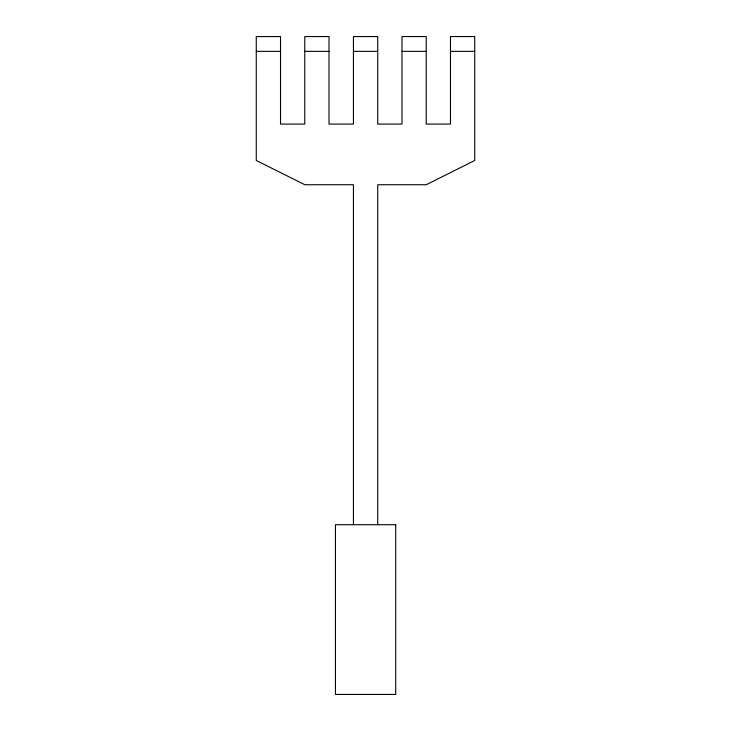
<?xml version="1.0" encoding="UTF-8"?>
<svg xmlns="http://www.w3.org/2000/svg" width="731" height="731" viewBox="0 0 731 731"><rect width="100%" height="100%" fill="white"/><g stroke="black" fill="none" stroke-linecap="round" stroke-linejoin="round"><path stroke-width="1.1" d="M256.27 51.344L280.521 51.344M304.772 51.344L329.014 51.362M353.438 51.344L377.735 51.362M401.986 51.344L426.228 51.362M450.479 51.344L474.73 51.362M377.735 524.703L377.735 184.733L426.228 184.733L474.73 160.482L474.73 36.55L450.479 36.55L450.479 124.087L426.228 124.087L426.228 36.55L401.986 36.55L401.986 124.087L377.735 124.087L377.735 36.55L353.438 36.577L353.438 124.087L329.014 124.087L329.014 36.55L304.772 36.577L304.772 124.087L280.521 124.087L280.521 36.55L256.27 36.577L256.27 160.482L304.854 184.733L353.438 184.733L353.438 524.703M395.709 524.703L335.456 524.703L335.456 694.45L395.709 694.45L395.709 524.703"/></g></svg>
